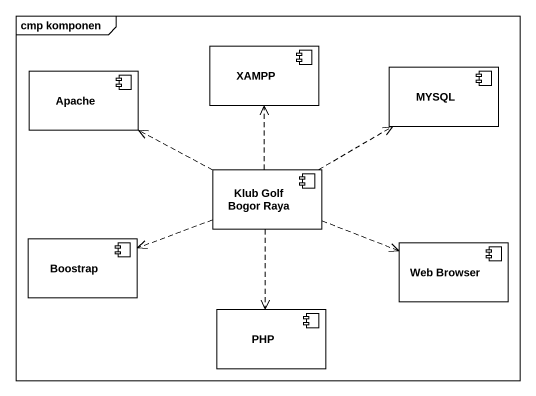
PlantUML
@startuml
mainframe cmp komponen
component Apache
component XAMPP
component MYSQL
component "Klub Golf Bogor Raya" as Klub_Golf_Bogor_Raya
component Boostrap
component "Web Browser" as Web_Browser
component PHP
Klub_Golf_Bogor_Raya .left.> Apache
Klub_Golf_Bogor_Raya .up.> XAMPP
Klub_Golf_Bogor_Raya .right.> MYSQL
Klub_Golf_Bogor_Raya .left.> Boostrap
Klub_Golf_Bogor_Raya .right.> Web_Browser
Klub_Golf_Bogor_Raya ..> PHP
@enduml
